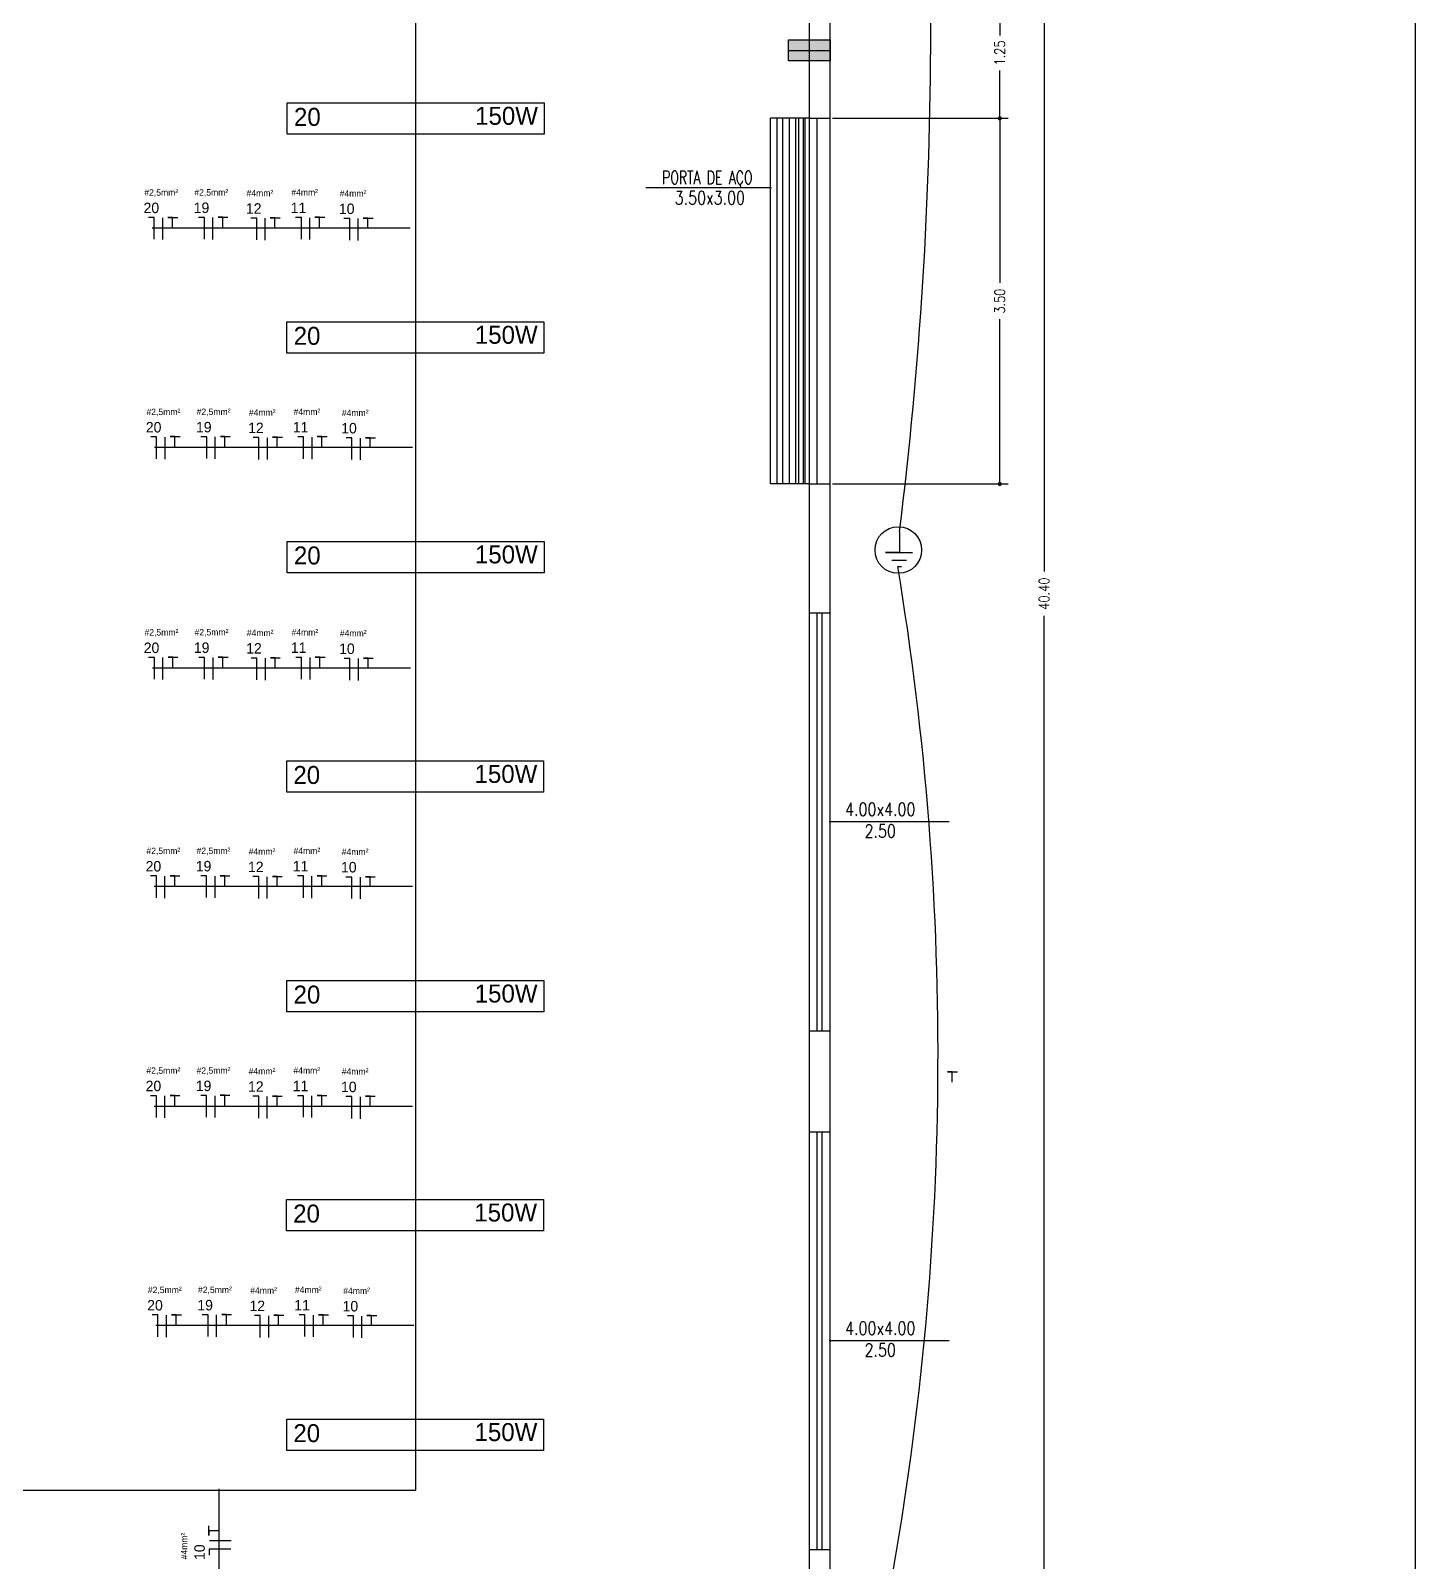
# Model space of a CAD drawing. Extents: x -4780 to 4154, y -1673 to 3208.
# Drawn here: x 572.59 to 585.85, y -464.11 to -449.46 of the extents above; entities that cross this region are included whole.
import ezdxf
from ezdxf.enums import TextEntityAlignment as Align

# ---------------------------------------------------------------- set-up
doc = ezdxf.new("R2010")
doc.units = 0
doc.header["$MEASUREMENT"] = 0
doc.header["$PDMODE"] = 34
for name, color, linetype in [('Condutores', 6, 'Continuous'), ('COTAS', 5, 'Continuous'), ('eletrico', 3, 'Continuous'), ('ELETROCALHAS', 3, 'TRACKS'), ('ELÉTRICO', 3, 'Continuous'), ('FUND-ESTACA20T', 30, 'Continuous'), ('PENA01', 1, 'Continuous'), ('PENA02', 2, 'Continuous'), ('pena06', 4, 'Continuous'), ('VERMELHA', 10, 'Continuous')]:
    doc.layers.add(name, color=color, linetype=linetype)
doc.styles.add('PADRÃO', font='', dxfattribs={"height": 0.2})
doc.styles.add('REGUA80', font='GOTHIC.TTF')
doc.styles.add('ROMANS', font='romand.shx', dxfattribs={"width": 0.8})
doc.styles.get('PADRÃO').set_extended_font_data('AvantGarde Bk BT')
doc.linetypes.add('TRACKS', pattern='A,0.15,[130,ltypeshp.shx,S=0.25,R=0,X=0,Y=0],0.15', length=0.3)
doc.dimstyles.new('CORTE100', dxfattribs={"dimtxt": 0.1, "dimasz": 0.04, "dimexe": 0.08, "dimexo": 0.02, "dimgap": 0.05, "dimtad": 0, "dimzin": 4, "dimdsep": 46, "dimtxsty": 'ROMANS', "dimblk1": 'DOT', "dimblk2": 'DOT', "dimsah": 1, "dimcen": 0.09, "dimclrd": 30, "dimclre": 30, "dimclrt": 5, "dimadec": 0, "dimazin": 0, "dimtfac": 1, "dimtofl": 0, "dimtmove": 2, "dimatfit": 3, "dimldrblk": 'DOT', "dimfxl": 1, "dimtolj": 1, "dimtzin": 0, "dimarcsym": 0})

# ---------------------------------------------------------------- blocks, each defined once
blk = doc.blocks.new('DOT')
at = {"layer": 'PENA01', "color": 0, "linetype": 'ByBlock'}
blk.add_line((-0.5, 0), (-1, 0), dxfattribs=at)
at = {"layer": 'PENA01', "color": 0, "linetype": 'ByBlock', "const_width": 0.5}
blk.add_lwpolyline([(-0.25, 0, 1), (0.25, 0, 1)], format="xyb", close=True, dxfattribs=at)
blk = doc.blocks.new('*D306')
at = {"color": 30, "linetype": 'Continuous', "lineweight": -2, "transparency": 16777216}
for p, q in [((580.268, -449.046), (581.95, -449.046)), ((581.87, -449.086), (581.87, -449.503)), ((581.87, -450.256), (581.87, -449.839)), ((580.268, -450.296), (581.95, -450.296))]:
    blk.add_line(p, q, dxfattribs=at)
at = {"layer": 'DEFPOINTS', "color": 0, "linetype": 'Continuous', "transparency": 16777216}
for p in [(580.248, -449.046), (580.248, -450.296), (581.87, -450.296)]:
    blk.add_point(p, dxfattribs=at)
at = {"color": 30, "linetype": 'Continuous', "lineweight": -2, "transparency": 16777216, "xscale": 0.04, "yscale": 0.04, "zscale": 0.04}
for p, rotation in [((581.87, -449.046), 90), ((581.87, -450.296), 270)]:
    blk.add_blockref('DOT', p, dxfattribs=dict(at, rotation=rotation))
at = {"color": 5, "linetype": 'Continuous', "transparency": 16777216, "insert": (581.87, -449.671), "char_height": 0.1, "attachment_point": 5, "rotation": 90, "style": 'ROMANS'}
blk.add_mtext('\\A1;1.25', dxfattribs=at)
blk = doc.blocks.new('*D307')
at = {"color": 30, "linetype": 'Continuous', "lineweight": -2, "transparency": 16777216}
for p, q in [((580.268, -450.296), (581.95, -450.296)), ((581.87, -450.336), (581.87, -451.872)), ((581.87, -453.756), (581.87, -452.219)), ((580.268, -453.796), (581.95, -453.796))]:
    blk.add_line(p, q, dxfattribs=at)
at = {"layer": 'DEFPOINTS', "color": 0, "linetype": 'Continuous', "transparency": 16777216}
for p in [(580.248, -450.296), (580.248, -453.796), (581.87, -453.796)]:
    blk.add_point(p, dxfattribs=at)
at = {"color": 30, "linetype": 'Continuous', "lineweight": -2, "transparency": 16777216, "xscale": 0.04, "yscale": 0.04, "zscale": 0.04}
for p, rotation in [((581.87, -450.296), 90), ((581.87, -453.796), 270)]:
    blk.add_blockref('DOT', p, dxfattribs=dict(at, rotation=rotation))
at = {"color": 5, "linetype": 'Continuous', "transparency": 16777216, "insert": (581.87, -452.046), "char_height": 0.1, "attachment_point": 5, "rotation": 90, "style": 'ROMANS'}
blk.add_mtext('\\A1;3.50', dxfattribs=at)
blk = doc.blocks.new('*D318')
at = {"color": 30, "linetype": 'Continuous', "lineweight": -2, "transparency": 16777216}
for p, q in [((581.89, -434.646), (582.374, -434.646)), ((582.294, -434.686), (582.294, -454.634)), ((582.294, -475.006), (582.294, -455.058)), ((581.89, -475.046), (582.374, -475.046))]:
    blk.add_line(p, q, dxfattribs=at)
at = {"layer": 'DEFPOINTS', "color": 0, "linetype": 'Continuous', "transparency": 16777216}
for p in [(581.87, -434.646), (581.87, -475.046), (582.294, -475.046)]:
    blk.add_point(p, dxfattribs=at)
at = {"color": 30, "linetype": 'Continuous', "lineweight": -2, "transparency": 16777216, "xscale": 0.04, "yscale": 0.04, "zscale": 0.04}
for p, rotation in [((582.294, -434.646), 90), ((582.294, -475.046), 270)]:
    blk.add_blockref('DOT', p, dxfattribs=dict(at, rotation=rotation))
at = {"color": 5, "linetype": 'Continuous', "transparency": 16777216, "insert": (582.294, -454.846), "char_height": 0.1, "attachment_point": 5, "rotation": 90, "style": 'ROMANS'}
blk.add_mtext('\\A1;40.40', dxfattribs=at)

msp = doc.modelspace()

# ---------------------------------------------------------------- hatches: boundary and pattern name
at = {"layer": 'FUND-ESTACA20T', "linetype": 'Continuous'}
h = msp.add_hatch(color=256, dxfattribs=at)
h.paths.add_polyline_path([(580.048, -449.546), (580.048, -449.646), (580.248, -449.646), (580.248, -449.546)])
h.paths.add_polyline_path([(580.048, -449.646), (580.048, -449.746), (580.248, -449.746), (580.248, -449.646)])
h.paths.add_polyline_path([(579.848, -449.646), (579.848, -449.746), (580.048, -449.746), (580.048, -449.646)])
h.paths.add_polyline_path([(579.848, -449.546), (579.848, -449.646), (580.048, -449.646), (580.048, -449.546)])
at = {"layer": 'VERMELHA'}
for points in [[(579.676, -450.95, 1), (579.676, -450.972, 1)], [(580.248, -457.018, 1), (580.248, -457.04, 1)], [(580.248, -461.985, 1), (580.248, -462.007, 1)]]:
    msp.add_hatch(color=256, dxfattribs=at).paths.add_polyline_path(points)

# ---------------------------------------------------------------- linework, layer by layer
at = {"layer": 'Condutores', "ltscale": 0.015}
for p, q in [((573.778, -451.246), (573.722, -451.246)), ((573.778, -451.454), (573.778, -451.246)), ((573.859, -451.457), (573.859, -451.247)), ((573.953, -451.244), (573.908, -451.244)), ((573.908, -451.244), (574.002, -451.244)), ((573.953, -451.341), (573.953, -451.244)), ((574.258, -451.245), (574.202, -451.245)), ((574.258, -451.453), (574.258, -451.245)), ((574.339, -451.456), (574.339, -451.246)), ((574.433, -451.243), (574.388, -451.243)), ((574.388, -451.243), (574.482, -451.243)), ((574.433, -451.34), (574.433, -451.243)), ((574.758, -451.252), (574.701, -451.252)), ((574.758, -451.46), (574.758, -451.252)), ((574.839, -451.463), (574.839, -451.253)), ((574.932, -451.249), (574.888, -451.249)), ((574.888, -451.249), (574.982, -451.249)), ((574.932, -451.347), (574.932, -451.249)), ((575.186, -451.246), (575.129, -451.246)), ((575.186, -451.454), (575.186, -451.246)), ((575.267, -451.457), (575.267, -451.247)), ((575.36, -451.243), (575.316, -451.243)), ((575.316, -451.243), (575.41, -451.243)), ((575.36, -451.341), (575.36, -451.243)), ((575.648, -451.255), (575.592, -451.255)), ((575.648, -451.463), (575.648, -451.255)), ((575.729, -451.466), (575.729, -451.256)), ((575.823, -451.253), (575.778, -451.253)), ((575.778, -451.253), (575.872, -451.253)), ((575.823, -451.35), (575.823, -451.253)), ((573.8, -453.346), (573.744, -453.346)), ((573.8, -453.554), (573.8, -453.346)), ((573.881, -453.557), (573.881, -453.347)), ((573.975, -453.343), (573.93, -453.343)), ((573.93, -453.343), (574.024, -453.343)), ((573.975, -453.441), (573.975, -453.343)), ((574.28, -453.345), (574.223, -453.345)), ((574.28, -453.553), (574.28, -453.345)), ((574.361, -453.556), (574.361, -453.346)), ((574.454, -453.343), (574.41, -453.343)), ((574.41, -453.343), (574.504, -453.343)), ((574.454, -453.44), (574.454, -453.343)), ((574.779, -453.352), (574.723, -453.352)), ((574.779, -453.56), (574.779, -453.352)), ((574.861, -453.563), (574.861, -453.353)), ((574.954, -453.349), (574.91, -453.349)), ((574.91, -453.349), (575.004, -453.349)), ((574.954, -453.447), (574.954, -453.349)), ((575.207, -453.346), (575.151, -453.346)), ((575.207, -453.554), (575.207, -453.346)), ((575.289, -453.557), (575.289, -453.347)), ((575.382, -453.343), (575.338, -453.343)), ((575.338, -453.343), (575.432, -453.343)), ((575.382, -453.441), (575.382, -453.343)), ((575.67, -453.355), (575.614, -453.355)), ((575.67, -453.563), (575.67, -453.355)), ((575.751, -453.566), (575.751, -453.356)), ((575.845, -453.353), (575.8, -453.353)), ((575.8, -453.353), (575.894, -453.353)), ((575.845, -453.45), (575.845, -453.353)), ((573.78, -455.457), (573.724, -455.457)), ((573.78, -455.664), (573.78, -455.457)), ((573.861, -455.667), (573.861, -455.458)), ((573.955, -455.454), (573.91, -455.454)), ((573.91, -455.454), (574.004, -455.454)), ((573.955, -455.552), (573.955, -455.454)), ((574.26, -455.456), (574.204, -455.456)), ((574.26, -455.663), (574.26, -455.456)), ((574.341, -455.666), (574.341, -455.457)), ((574.435, -455.453), (574.39, -455.453)), ((574.39, -455.453), (574.484, -455.453)), ((574.435, -455.551), (574.435, -455.453)), ((574.76, -455.462), (574.704, -455.462)), ((574.76, -455.67), (574.76, -455.462)), ((574.841, -455.673), (574.841, -455.464)), ((574.935, -455.46), (574.89, -455.46)), ((574.89, -455.46), (574.984, -455.46)), ((574.935, -455.558), (574.935, -455.46)), ((575.188, -455.456), (575.132, -455.456)), ((575.188, -455.664), (575.188, -455.456)), ((575.269, -455.667), (575.269, -455.457)), ((575.363, -455.453), (575.318, -455.453)), ((575.318, -455.453), (575.412, -455.453)), ((575.363, -455.551), (575.363, -455.453)), ((575.65, -455.466), (575.594, -455.466)), ((575.65, -455.674), (575.65, -455.466)), ((575.731, -455.677), (575.731, -455.467)), ((575.825, -455.463), (575.78, -455.463)), ((575.78, -455.463), (575.874, -455.463)), ((575.825, -455.561), (575.825, -455.463)), ((573.798, -457.548), (573.742, -457.548)), ((573.798, -457.756), (573.798, -457.548)), ((573.88, -457.759), (573.88, -457.549)), ((573.973, -457.546), (573.929, -457.546)), ((573.929, -457.546), (574.023, -457.546)), ((573.973, -457.643), (573.973, -457.546)), ((574.278, -457.547), (574.222, -457.547)), ((574.278, -457.755), (574.278, -457.547)), ((574.359, -457.758), (574.359, -457.549)), ((574.453, -457.545), (574.408, -457.545)), ((574.408, -457.545), (574.502, -457.545)), ((574.453, -457.642), (574.453, -457.545)), ((574.778, -457.554), (574.722, -457.554)), ((574.778, -457.762), (574.778, -457.554)), ((574.859, -457.765), (574.859, -457.555)), ((574.953, -457.552), (574.908, -457.552)), ((574.908, -457.552), (575.002, -457.552)), ((574.953, -457.649), (574.953, -457.552)), ((575.206, -457.548), (575.15, -457.548)), ((575.206, -457.756), (575.206, -457.548)), ((575.287, -457.759), (575.287, -457.549)), ((575.381, -457.545), (575.336, -457.545)), ((575.336, -457.545), (575.43, -457.545)), ((575.381, -457.643), (575.381, -457.545)), ((575.668, -457.558), (575.612, -457.558)), ((575.668, -457.765), (575.668, -457.558)), ((575.75, -457.768), (575.75, -457.559)), ((575.843, -457.555), (575.799, -457.555)), ((575.799, -457.555), (575.893, -457.555)), ((575.843, -457.653), (575.843, -457.555)), ((573.798, -459.651), (573.742, -459.651)), ((573.798, -459.859), (573.798, -459.651)), ((573.88, -459.862), (573.88, -459.652)), ((573.973, -459.648), (573.929, -459.648)), ((573.929, -459.648), (574.023, -459.648)), ((573.973, -459.746), (573.973, -459.648)), ((574.278, -459.65), (574.222, -459.65)), ((574.278, -459.858), (574.278, -459.65)), ((574.359, -459.861), (574.359, -459.651)), ((574.453, -459.647), (574.408, -459.647)), ((574.408, -459.647), (574.502, -459.647)), ((574.453, -459.745), (574.453, -459.647)), ((574.778, -459.657), (574.722, -459.657)), ((574.778, -459.865), (574.778, -459.657)), ((574.859, -459.868), (574.859, -459.658)), ((574.953, -459.654), (574.908, -459.654)), ((574.908, -459.654), (575.002, -459.654)), ((574.953, -459.752), (574.953, -459.654)), ((575.206, -459.651), (575.15, -459.651)), ((575.206, -459.858), (575.206, -459.651)), ((575.287, -459.861), (575.287, -459.652)), ((575.381, -459.648), (575.336, -459.648)), ((575.336, -459.648), (575.43, -459.648)), ((575.381, -459.746), (575.381, -459.648)), ((575.668, -459.66), (575.612, -459.66)), ((575.668, -459.868), (575.668, -459.66)), ((575.75, -459.871), (575.75, -459.661)), ((575.843, -459.657), (575.799, -459.657)), ((575.799, -459.657), (575.893, -459.657)), ((575.843, -459.755), (575.843, -459.657)), ((573.813, -461.75), (573.757, -461.75)), ((573.813, -461.958), (573.813, -461.75)), ((573.894, -461.961), (573.894, -461.751)), ((573.988, -461.747), (573.943, -461.747)), ((573.943, -461.747), (574.037, -461.747)), ((573.988, -461.845), (573.988, -461.747)), ((574.293, -461.749), (574.237, -461.749)), ((574.293, -461.957), (574.293, -461.749)), ((574.374, -461.96), (574.374, -461.75)), ((574.468, -461.746), (574.423, -461.746)), ((574.423, -461.746), (574.517, -461.746)), ((574.468, -461.844), (574.468, -461.746)), ((574.792, -461.756), (574.736, -461.756)), ((574.792, -461.964), (574.792, -461.756)), ((574.874, -461.967), (574.874, -461.757)), ((574.967, -461.753), (574.923, -461.753)), ((574.923, -461.753), (575.017, -461.753)), ((574.967, -461.851), (574.967, -461.753)), ((575.22, -461.749), (575.164, -461.749)), ((575.22, -461.957), (575.22, -461.749)), ((575.302, -461.96), (575.302, -461.751)), ((575.395, -461.747), (575.351, -461.747)), ((575.351, -461.747), (575.445, -461.747)), ((575.395, -461.844), (575.395, -461.747)), ((575.683, -461.759), (575.627, -461.759)), ((575.683, -461.967), (575.683, -461.759)), ((575.764, -461.97), (575.764, -461.76)), ((575.858, -461.756), (575.813, -461.756)), ((575.813, -461.756), (575.907, -461.756)), ((575.858, -461.854), (575.858, -461.756)), ((574.301, -463.862), (574.301, -463.768)), ((574.399, -463.817), (574.301, -463.817)), ((574.301, -463.817), (574.301, -463.862)), ((574.512, -463.992), (574.304, -463.992)), ((574.304, -463.992), (574.304, -464.048)), ((574.515, -463.911), (574.305, -463.911))]:
    msp.add_line(p, q, dxfattribs=at)
at = {"layer": 'Condutores'}
for p, q in [((576.228, -451.348), (573.758, -451.348)), ((576.25, -453.448), (573.779, -453.448)), ((576.23, -455.558), (573.76, -455.558)), ((576.248, -457.65), (573.778, -457.65)), ((576.248, -459.753), (573.778, -459.753)), ((576.263, -461.852), (573.792, -461.852)), ((574.397, -463.413), (574.397, -465.883))]:
    msp.add_line(p, q, dxfattribs=at)
at = {"layer": 'ELETROCALHAS'}
for p, q in [((576.281, -463.428), (576.281, -436.113)), ((561.766, -463.428), (576.281, -463.428))]:
    msp.add_line(p, q, dxfattribs=at)
at = {"layer": 'ELÉTRICO'}
for p, q in [((580.91, -454.253), (580.91, -454.452)), ((580.91, -454.452), (580.775, -454.452)), ((580.775, -454.452), (580.91, -454.452)), ((580.91, -454.452), (580.91, -454.452)), ((580.91, -454.452), (581.034, -454.452)), ((580.836, -454.524), (580.976, -454.524)), ((580.893, -454.585), (580.929, -454.585))]:
    msp.add_line(p, q, dxfattribs=at)
at = {"layer": 'ELÉTRICO', "ltscale": 0.015}
for p, q in [((581.414, -459.424), (581.37, -459.424)), ((581.37, -459.424), (581.464, -459.424)), ((581.414, -459.522), (581.414, -459.424))]:
    msp.add_line(p, q, dxfattribs=at)
at = {"layer": 'ELÉTRICO'}
for points in [[(575.051, -450.147), (577.509, -450.147), (577.509, -450.447), (575.051, -450.447)], [(575.048, -452.243), (577.506, -452.243), (577.506, -452.543), (575.048, -452.543)], [(575.05, -454.345), (577.508, -454.345), (577.508, -454.645), (575.05, -454.645)], [(575.045, -456.446), (577.503, -456.446), (577.503, -456.746), (575.045, -456.746)], [(575.047, -458.548), (577.505, -458.548), (577.505, -458.848), (575.047, -458.848)], [(575.043, -460.644), (577.502, -460.644), (577.502, -460.944), (575.043, -460.944)], [(575.045, -462.746), (577.504, -462.746), (577.504, -463.046), (575.045, -463.046)]]:
    msp.add_lwpolyline(points, close=True, dxfattribs=at)
msp.add_circle((580.899, -454.428), 0.223, dxfattribs=at)
for centre, radius, start, end in [((542.319, -449.445), 38.89, 352.8971, 7.0517), ((552.697, -459.263), 28.582, 349.5005, 9.4209)]:
    msp.add_arc(centre, radius, start, end, dxfattribs=at)
at = {"layer": 'FUND-ESTACA20T', "linetype": 'Continuous'}
for p, q in [((579.848, -449.546), (580.248, -449.546)), ((579.848, -449.746), (579.848, -449.546)), ((579.848, -449.646), (580.248, -449.646)), ((580.048, -449.746), (580.048, -449.546)), ((580.248, -449.546), (580.248, -449.746)), ((580.248, -449.746), (579.848, -449.746))]:
    msp.add_line(p, q, dxfattribs=at)
at = {"layer": 'PENA01'}
for p, q in [((579.676, -453.796), (579.676, -450.296)), ((580.048, -450.296), (579.676, -450.296)), ((579.739, -453.796), (579.739, -450.296)), ((579.793, -453.796), (579.793, -450.296)), ((579.856, -453.796), (579.856, -450.296)), ((579.919, -453.796), (579.919, -450.296)), ((579.946, -453.796), (579.946, -450.296)), ((579.99, -453.796), (579.99, -450.296)), ((580.008, -453.796), (580.008, -450.296)), ((580.048, -453.796), (580.048, -450.296)), ((580.248, -453.796), (580.248, -450.296)), ((579.676, -450.961), (578.483, -450.961)), ((580.048, -453.796), (579.676, -453.796)), ((580.048, -459.029), (580.048, -455.029)), ((580.248, -459.029), (580.248, -455.029)), ((581.387, -457.029), (580.237, -457.029)), ((580.048, -463.996), (580.048, -459.996)), ((580.248, -463.996), (580.248, -459.996)), ((581.387, -461.996), (580.237, -461.996))]:
    msp.add_line(p, q, dxfattribs=at)
at = {"layer": 'PENA02'}
for p, q in [((585.848, -480.046), (585.848, -434.646)), ((580.048, -449.646), (580.248, -449.646)), ((580.121, -453.796), (580.121, -450.296)), ((580.121, -459.029), (580.121, -455.029)), ((580.171, -459.029), (580.171, -455.029)), ((580.121, -463.996), (580.121, -459.996)), ((580.171, -463.996), (580.171, -459.996))]:
    msp.add_line(p, q, dxfattribs=at)
at = {"layer": 'pena06'}
for p, q in [((580.048, -450.296), (580.048, -449.046)), ((580.248, -450.296), (580.248, -449.046)), ((580.048, -450.296), (580.248, -450.296)), ((580.048, -455.046), (580.048, -453.796)), ((580.048, -453.796), (580.248, -453.796)), ((580.248, -455.046), (580.248, -453.796)), ((580.048, -455.029), (580.248, -455.029)), ((580.048, -459.029), (580.248, -459.029)), ((580.048, -459.996), (580.048, -459.029)), ((580.248, -459.996), (580.248, -459.029)), ((580.048, -459.996), (580.248, -459.996)), ((580.048, -464.646), (580.048, -463.996)), ((580.048, -463.996), (580.248, -463.996)), ((580.248, -464.646), (580.248, -463.996))]:
    msp.add_line(p, q, dxfattribs=at)

# ---------------------------------------------------------------- texts
at = {"layer": 'Condutores', "style": 'REGUA80'}
for s, p in [('20', (573.675, -451.203)), ('19', (574.155, -451.202)), ('12', (574.655, -451.209)), ('11', (575.083, -451.203)), ('10', (575.545, -451.212)), ('20', (573.697, -453.303)), ('19', (574.177, -453.302)), ('12', (574.676, -453.309)), ('11', (575.104, -453.303)), ('10', (575.567, -453.312)), ('20', (573.677, -455.414)), ('19', (574.157, -455.413)), ('12', (574.657, -455.419)), ('11', (575.085, -455.413)), ('10', (575.547, -455.423)), ('20', (573.695, -457.505)), ('19', (574.175, -457.504)), ('12', (574.675, -457.511)), ('11', (575.103, -457.505)), ('10', (575.565, -457.514)), ('20', (573.695, -459.608)), ('19', (574.175, -459.607)), ('12', (574.675, -459.614)), ('11', (575.103, -459.608)), ('10', (575.565, -459.617)), ('20', (573.71, -461.707)), ('19', (574.19, -461.706)), ('12', (574.689, -461.713)), ('11', (575.118, -461.706)), ('10', (575.58, -461.716))]:
    msp.add_text(s, height=0.1002, dxfattribs=at).set_placement(p)
msp.add_text('10', height=0.1002, rotation=90, dxfattribs=at).set_placement((574.261, -464.095))
at = {"layer": 'Condutores', "ltscale": 0.015, "char_height": 0.0615, "attachment_point": 1, "style": 'PADRÃO'}
for s, insert in [('#2,5mm²', (573.682, -450.975)), ('#2,5mm²', (574.161, -450.974)), ('#4mm²', (574.661, -450.981)), ('#4mm²', (575.089, -450.974)), ('#4mm²', (575.552, -450.984)), ('#2,5mm²', (573.703, -453.075)), ('#2,5mm²', (574.183, -453.074)), ('#4mm²', (574.683, -453.081)), ('#4mm²', (575.111, -453.074)), ('#4mm²', (575.573, -453.084)), ('#2,5mm²', (573.684, -455.185)), ('#2,5mm²', (574.163, -455.184)), ('#4mm²', (574.663, -455.191)), ('#4mm²', (575.091, -455.185)), ('#4mm²', (575.554, -455.194)), ('#2,5mm²', (573.702, -457.277)), ('#2,5mm²', (574.182, -457.276)), ('#4mm²', (574.681, -457.283)), ('#4mm²', (575.11, -457.277)), ('#4mm²', (575.572, -457.286)), ('#2,5mm²', (573.702, -459.38)), ('#2,5mm²', (574.182, -459.379)), ('#4mm²', (574.681, -459.386)), ('#4mm²', (575.109, -459.379)), ('#4mm²', (575.572, -459.389)), ('#2,5mm²', (573.716, -461.479)), ('#2,5mm²', (574.196, -461.478)), ('#4mm²', (574.696, -461.485)), ('#4mm²', (575.124, -461.478)), ('#4mm²', (575.586, -461.488))]:
    msp.add_mtext_dynamic_manual_height_columns(s, width=0.37286, gutter_width=7.685, heights=[0], dxfattribs=dict(at, insert=insert))
at = {"layer": 'Condutores', "ltscale": 0.015, "insert": (574.033, -464.089), "char_height": 0.0615, "attachment_point": 1, "rotation": 90, "style": 'PADRÃO'}
msp.add_mtext_dynamic_manual_height_columns('#4mm²', width=0.37286, gutter_width=7.685, heights=[0], dxfattribs=at)
at = {"layer": 'COTAS', "style": 'ROMANS', "width": 0.7}
msp.add_text('PORTA DE AÇO', height=0.125, dxfattribs=at).set_placement((579.071, -450.88), align=Align.MIDDLE)
at = {"layer": 'COTAS', "char_height": 0.125, "width": 1.7353, "attachment_point": 5, "style": 'ROMANS'}
for s, insert in [('3.50x3.00', (579.095, -451.057)), ('4.00x4.00\\P2.50', (580.726, -457.014)), ('4.00x4.00\\P2.50', (580.726, -461.981))]:
    msp.add_mtext(s, dxfattribs=dict(at, insert=insert))
at = {"layer": 'eletrico', "style": 'REGUA80'}
for s, p in [('20', (575.115, -450.368)), ('150W', (576.849, -450.358)), ('20', (575.112, -452.464)), ('150W', (576.846, -452.454)), ('20', (575.114, -454.566)), ('150W', (576.847, -454.556)), ('20', (575.109, -456.667)), ('150W', (576.843, -456.657)), ('20', (575.111, -458.769)), ('150W', (576.845, -458.759)), ('20', (575.107, -460.865)), ('150W', (576.841, -460.855)), ('20', (575.109, -462.967)), ('150W', (576.843, -462.957))]:
    msp.add_text(s, height=0.172, dxfattribs=at).set_placement(p)

# ---------------------------------------------------------------- dimensions: what is measured, and where the dimension line sits
at = {"linetype": 'Continuous'}
for base, p1, p2, picture, middle in [((582.294, -475.046), (581.87, -434.646), (581.87, -475.046), '*D318', (582.294, -454.846)), ((581.87, -450.296), (580.248, -449.046), (580.248, -450.296), '*D306', (581.87, -449.671)), ((581.87, -453.796), (580.248, -450.296), (580.248, -453.796), '*D307', (581.87, -452.046))]:
    dim = msp.add_linear_dim(base=base, p1=p1, p2=p2, angle=90, dimstyle='CORTE100', dxfattribs=at)
    dim.commit()
    dim.dimension.update_dxf_attribs({"geometry": picture, "text_midpoint": middle})

doc.saveas('drawing.dxf')
